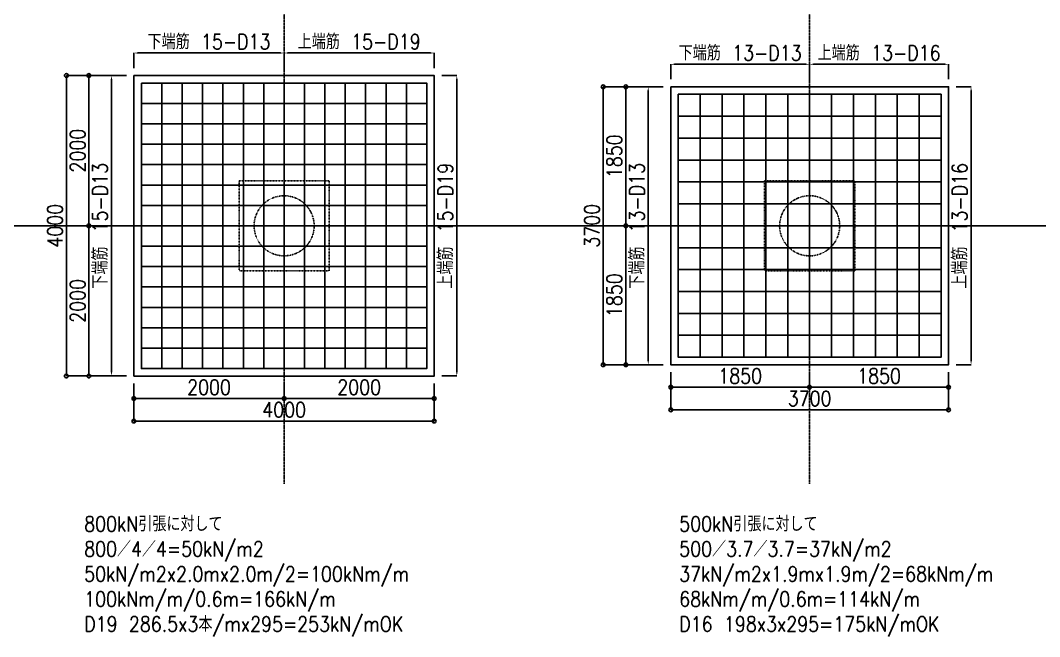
# Model space of a CAD drawing. Extents: x -668440 to 1010955, y -1678500 to 210463.
# Drawn here: x -187784 to -119904, y -105730 to -64715 of the extents above; entities that cross this region are included whole.
import ezdxf

# ---------------------------------------------------------------- set-up
doc = ezdxf.new("R2010")
doc.units = 0
doc.header["$MEASUREMENT"] = 0
doc.linetypes.add('CENTER', pattern=[2, 1.25, -0.25, 0.25, -0.25])
doc.linetypes.add('DASHED1', pattern=[2.5, 1.25, -1.25])
doc.layers.get('0').update_dxf_attribs({"color": 3, "linetype": 'CONTINUOUS'})
doc.layers.get('Defpoints').update_dxf_attribs({"color": 251, "linetype": 'CONTINUOUS'})
for name, color, linetype in [('Bフーチング', 6, 'CONTINUOUS'), ('RC柱', 7, 'CONTINUOUS'), ('RC鉄筋', 4, 'CONTINUOUS'), ('RC鉄筋文字', 4, 'CONTINUOUS'), ('寸法', 3, 'CONTINUOUS'), ('通り芯', 3, 'CENTER')]:
    doc.layers.add(name, color=color, linetype=linetype)
doc.styles.add('DRACAD', font='txt', dxfattribs={"width": 0.85, "bigfont": 'extfont2'})
doc.dimstyles.new('MYDIM', dxfattribs={"dimtxt": 120, "dimasz": 20, "dimexe": 1.25, "dimexo": 50, "dimgap": 50, "dimtad": 1, "dimdec": 4, "dimdsep": 46, "dimtxsty": 'DRACAD', "dimblk": 'ORIGIN', "dimcen": 2.5, "dimadec": 0, "dimazin": 0, "dimtfac": 1, "dimtdec": 4, "dimtmove": 0, "dimatfit": 3, "dimfxl": 1, "dimtolj": 1, "dimtzin": 0, "dimarcsym": 0})

# ---------------------------------------------------------------- blocks, each defined once
blk = doc.blocks.new('*D9907')
at = {"layer": 'Defpoints', "color": 0}
for p in [(-125063, -44262), (-127063, -44562), (-125063, -44562)]:
    blk.add_point(p, dxfattribs=at)
at = {"layer": 'RC鉄筋文字', "color": 0, "lineweight": -2}
for p, q in [((-127063, -44462), (-127063, -44262)), ((-127013, -44262), (-125113, -44262)), ((-125063, -44462), (-125063, -44262))]:
    blk.add_line(p, q, dxfattribs=at)
at = {"layer": 'RC鉄筋文字', "color": 0}
for points in [[(-127013, -44254), (-127013, -44271), (-127063, -44262)], [(-125113, -44271), (-125113, -44254), (-125063, -44262)]]:
    blk.add_solid(points, dxfattribs=at)
at = {"layer": 'RC鉄筋文字', "color": 0, "insert": (-126063, -44112), "char_height": 200, "attachment_point": 5, "style": 'DRACAD'}
blk.add_mtext('\\A1;\\A1;下端筋 15-D13', dxfattribs=at)
blk = doc.blocks.new('*D9908')
at = {"layer": 'Defpoints', "color": 0}
for p in [(-127363, -44562), (-127063, -44562), (-127063, -48562)]:
    blk.add_point(p, dxfattribs=at)
at = {"layer": 'RC鉄筋文字', "color": 0, "lineweight": -2}
for p, q in [((-127163, -44562), (-127363, -44562)), ((-127363, -48512), (-127363, -44612)), ((-127163, -48562), (-127363, -48562))]:
    blk.add_line(p, q, dxfattribs=at)
at = {"layer": 'RC鉄筋文字', "color": 0}
for points in [[(-127354, -44612), (-127371, -44612), (-127363, -44562)], [(-127371, -48512), (-127354, -48512), (-127363, -48562)]]:
    blk.add_solid(points, dxfattribs=at)
at = {"layer": 'RC鉄筋文字', "color": 0, "insert": (-127513, -46562), "char_height": 200, "attachment_point": 5, "rotation": 90, "style": 'DRACAD'}
blk.add_mtext('\\A1;\\A1;下端筋\u300015-D13', dxfattribs=at)
blk = doc.blocks.new('_ORIGIN')
at = {"color": 0, "linetype": 'ByBlock', "lineweight": -2}
blk.add_line((0, 0), (-1, 0), dxfattribs=at)
blk.add_circle((0, 0), 0.5, dxfattribs=at)
blk = doc.blocks.new('*D9909')
at = {"layer": 'Defpoints', "color": 0}
for p in [(-127963, -44562), (-127063, -44562), (-127063, -48562)]:
    blk.add_point(p, dxfattribs=at)
at = {"layer": '寸法', "color": 0, "lineweight": -2}
for p, q in [((-127163, -44562), (-127963, -44562)), ((-127963, -48512), (-127963, -44612)), ((-127163, -48562), (-127963, -48562))]:
    blk.add_line(p, q, dxfattribs=at)
at = {"layer": '寸法', "color": 0, "linetype": 'ByBlock', "lineweight": -2, "xscale": 50, "yscale": 50, "zscale": 50}
for p, rotation in [((-127963, -44562), 90), ((-127963, -48562), 270)]:
    blk.add_blockref('_ORIGIN', p, dxfattribs=dict(at, rotation=rotation))
at = {"layer": '寸法', "color": 0, "insert": (-128113, -46562), "char_height": 200, "attachment_point": 5, "rotation": 90, "style": 'DRACAD'}
blk.add_mtext('\\A1;4000', dxfattribs=at)
blk = doc.blocks.new('*D9910')
at = {"layer": 'Defpoints', "color": 0}
for p in [(-127663, -44562), (-127063, -44562), (-127063, -46562)]:
    blk.add_point(p, dxfattribs=at)
at = {"layer": '寸法', "color": 0, "lineweight": -2}
for p, q in [((-127163, -44562), (-127663, -44562)), ((-127663, -46512), (-127663, -44612)), ((-127163, -46562), (-127663, -46562))]:
    blk.add_line(p, q, dxfattribs=at)
at = {"layer": '寸法', "color": 0, "linetype": 'ByBlock', "lineweight": -2, "xscale": 50, "yscale": 50, "zscale": 50}
for p, rotation in [((-127663, -44562), 90), ((-127663, -46562), 270)]:
    blk.add_blockref('_ORIGIN', p, dxfattribs=dict(at, rotation=rotation))
at = {"layer": '寸法', "color": 0, "insert": (-127813, -45562), "char_height": 200, "attachment_point": 5, "rotation": 90, "style": 'DRACAD'}
blk.add_mtext('\\A1;2000', dxfattribs=at)
blk = doc.blocks.new('*D9911')
at = {"layer": 'Defpoints', "color": 0}
for p in [(-127663, -46562), (-127063, -46562), (-127063, -48562)]:
    blk.add_point(p, dxfattribs=at)
at = {"layer": '寸法', "color": 0, "lineweight": -2}
for p, q in [((-127163, -46562), (-127663, -46562)), ((-127663, -48512), (-127663, -46612)), ((-127163, -48562), (-127663, -48562))]:
    blk.add_line(p, q, dxfattribs=at)
at = {"layer": '寸法', "color": 0, "linetype": 'ByBlock', "lineweight": -2, "xscale": 50, "yscale": 50, "zscale": 50}
for p, rotation in [((-127663, -46562), 90), ((-127663, -48562), 270)]:
    blk.add_blockref('_ORIGIN', p, dxfattribs=dict(at, rotation=rotation))
at = {"layer": '寸法', "color": 0, "insert": (-127813, -47562), "char_height": 200, "attachment_point": 5, "rotation": 90, "style": 'DRACAD'}
blk.add_mtext('\\A1;2000', dxfattribs=at)
blk = doc.blocks.new('*D9912')
at = {"layer": 'Defpoints', "color": 0}
for p in [(-123063, -44262), (-125063, -44562), (-123063, -44562)]:
    blk.add_point(p, dxfattribs=at)
at = {"layer": 'RC鉄筋文字', "color": 0, "lineweight": -2}
for p, q in [((-125063, -44462), (-125063, -44262)), ((-125013, -44262), (-123113, -44262)), ((-123063, -44462), (-123063, -44262))]:
    blk.add_line(p, q, dxfattribs=at)
at = {"layer": 'RC鉄筋文字', "color": 0}
for points in [[(-125013, -44254), (-125013, -44271), (-125063, -44262)], [(-123113, -44271), (-123113, -44254), (-123063, -44262)]]:
    blk.add_solid(points, dxfattribs=at)
at = {"layer": 'RC鉄筋文字', "color": 0, "insert": (-124063, -44112), "char_height": 200, "attachment_point": 5, "style": 'DRACAD'}
blk.add_mtext('\\A1;\\A1;上端筋 15-D19', dxfattribs=at)
blk = doc.blocks.new('*D9913')
at = {"layer": 'Defpoints', "color": 0}
for p in [(-127063, -48562), (-123063, -48562), (-127063, -49162)]:
    blk.add_point(p, dxfattribs=at)
at = {"layer": '寸法', "color": 0, "lineweight": -2}
for p, q in [((-127063, -48662), (-127063, -49162)), ((-123063, -48662), (-123063, -49162)), ((-123113, -49162), (-127013, -49162))]:
    blk.add_line(p, q, dxfattribs=at)
at = {"layer": '寸法', "color": 0, "linetype": 'ByBlock', "lineweight": -2, "xscale": 50, "yscale": 50, "zscale": 50, "rotation": 180}
blk.add_blockref('_ORIGIN', (-127063, -49162), dxfattribs=at)
at = {"layer": '寸法', "color": 0, "linetype": 'ByBlock', "lineweight": -2, "xscale": 50, "yscale": 50, "zscale": 50}
blk.add_blockref('_ORIGIN', (-123063, -49162), dxfattribs=at)
at = {"layer": '寸法', "color": 0, "insert": (-125063, -49012), "char_height": 200, "attachment_point": 5, "style": 'DRACAD'}
blk.add_mtext('\\A1;4000', dxfattribs=at)
blk = doc.blocks.new('*D9914')
at = {"layer": 'Defpoints', "color": 0}
for p in [(-125063, -48562), (-123063, -48562), (-125063, -48862)]:
    blk.add_point(p, dxfattribs=at)
at = {"layer": '寸法', "color": 0, "lineweight": -2}
for p, q in [((-125063, -48662), (-125063, -48862)), ((-123063, -48662), (-123063, -48862)), ((-123113, -48862), (-125013, -48862))]:
    blk.add_line(p, q, dxfattribs=at)
at = {"layer": '寸法', "color": 0, "linetype": 'ByBlock', "lineweight": -2, "xscale": 50, "yscale": 50, "zscale": 50, "rotation": 180}
blk.add_blockref('_ORIGIN', (-125063, -48862), dxfattribs=at)
at = {"layer": '寸法', "color": 0, "linetype": 'ByBlock', "lineweight": -2, "xscale": 50, "yscale": 50, "zscale": 50}
blk.add_blockref('_ORIGIN', (-123063, -48862), dxfattribs=at)
at = {"layer": '寸法', "color": 0, "insert": (-124063, -48712), "char_height": 200, "attachment_point": 5, "style": 'DRACAD'}
blk.add_mtext('\\A1;2000', dxfattribs=at)
blk = doc.blocks.new('*D9915')
at = {"layer": 'Defpoints', "color": 0}
for p in [(-127063, -48562), (-125063, -48562), (-127063, -48862)]:
    blk.add_point(p, dxfattribs=at)
at = {"layer": '寸法', "color": 0, "lineweight": -2}
for p, q in [((-127063, -48662), (-127063, -48862)), ((-125063, -48662), (-125063, -48862)), ((-125113, -48862), (-127013, -48862))]:
    blk.add_line(p, q, dxfattribs=at)
at = {"layer": '寸法', "color": 0, "linetype": 'ByBlock', "lineweight": -2, "xscale": 50, "yscale": 50, "zscale": 50, "rotation": 180}
blk.add_blockref('_ORIGIN', (-127063, -48862), dxfattribs=at)
at = {"layer": '寸法', "color": 0, "linetype": 'ByBlock', "lineweight": -2, "xscale": 50, "yscale": 50, "zscale": 50}
blk.add_blockref('_ORIGIN', (-125063, -48862), dxfattribs=at)
at = {"layer": '寸法', "color": 0, "insert": (-126063, -48712), "char_height": 200, "attachment_point": 5, "style": 'DRACAD'}
blk.add_mtext('\\A1;2000', dxfattribs=at)
blk = doc.blocks.new('*D9916')
at = {"layer": 'Defpoints', "color": 0}
for p in [(-123063, -44562), (-122763, -44562), (-123063, -48562)]:
    blk.add_point(p, dxfattribs=at)
at = {"layer": 'RC鉄筋文字', "color": 0, "lineweight": -2}
for p, q in [((-122963, -44562), (-122763, -44562)), ((-122763, -48512), (-122763, -44612)), ((-122963, -48562), (-122763, -48562))]:
    blk.add_line(p, q, dxfattribs=at)
at = {"layer": 'RC鉄筋文字', "color": 0}
for points in [[(-122754, -44612), (-122771, -44612), (-122763, -44562)], [(-122771, -48512), (-122754, -48512), (-122763, -48562)]]:
    blk.add_solid(points, dxfattribs=at)
at = {"layer": 'RC鉄筋文字', "color": 0, "insert": (-122913, -46562), "char_height": 200, "attachment_point": 5, "rotation": 90, "style": 'DRACAD'}
blk.add_mtext('\\A1;\\A1;上端筋\u300015-D19', dxfattribs=at)
blk = doc.blocks.new('*D9917')
at = {"layer": 'Defpoints', "color": 0}
for p in [(-118063, -44412), (-119913, -44712), (-118063, -44712)]:
    blk.add_point(p, dxfattribs=at)
at = {"layer": 'RC鉄筋文字', "color": 0, "lineweight": -2}
for p, q in [((-119913, -44612), (-119913, -44412)), ((-119863, -44412), (-118113, -44412)), ((-118063, -44612), (-118063, -44412))]:
    blk.add_line(p, q, dxfattribs=at)
at = {"layer": 'RC鉄筋文字', "color": 0}
for points in [[(-119863, -44404), (-119863, -44421), (-119913, -44412)], [(-118113, -44421), (-118113, -44404), (-118063, -44412)]]:
    blk.add_solid(points, dxfattribs=at)
at = {"layer": 'RC鉄筋文字', "color": 0, "insert": (-118988, -44262), "char_height": 200, "attachment_point": 5, "style": 'DRACAD'}
blk.add_mtext('\\A1;\\A1;下端筋 13-D13', dxfattribs=at)
blk = doc.blocks.new('*D9918')
at = {"layer": 'Defpoints', "color": 0}
for p in [(-120213, -44712), (-119913, -44712), (-119913, -48412)]:
    blk.add_point(p, dxfattribs=at)
at = {"layer": 'RC鉄筋文字', "color": 0, "lineweight": -2}
for p, q in [((-120013, -44712), (-120213, -44712)), ((-120213, -48362), (-120213, -44762)), ((-120013, -48412), (-120213, -48412))]:
    blk.add_line(p, q, dxfattribs=at)
at = {"layer": 'RC鉄筋文字', "color": 0}
for points in [[(-120204, -44762), (-120221, -44762), (-120213, -44712)], [(-120221, -48362), (-120204, -48362), (-120213, -48412)]]:
    blk.add_solid(points, dxfattribs=at)
at = {"layer": 'RC鉄筋文字', "color": 0, "insert": (-120363, -46562), "char_height": 200, "attachment_point": 5, "rotation": 90, "style": 'DRACAD'}
blk.add_mtext('\\A1;\\A1;下端筋\u300013-D13', dxfattribs=at)
blk = doc.blocks.new('*D9919')
at = {"layer": 'Defpoints', "color": 0}
for p in [(-120813, -44712), (-119913, -44712), (-119913, -48412)]:
    blk.add_point(p, dxfattribs=at)
at = {"layer": '寸法', "color": 0, "lineweight": -2}
for p, q in [((-120013, -44712), (-120813, -44712)), ((-120813, -48362), (-120813, -44762)), ((-120013, -48412), (-120813, -48412))]:
    blk.add_line(p, q, dxfattribs=at)
at = {"layer": '寸法', "color": 0, "linetype": 'ByBlock', "lineweight": -2, "xscale": 50, "yscale": 50, "zscale": 50}
for p, rotation in [((-120813, -44712), 90), ((-120813, -48412), 270)]:
    blk.add_blockref('_ORIGIN', p, dxfattribs=dict(at, rotation=rotation))
at = {"layer": '寸法', "color": 0, "insert": (-120963, -46562), "char_height": 200, "attachment_point": 5, "rotation": 90, "style": 'DRACAD'}
blk.add_mtext('\\A1;3700', dxfattribs=at)
blk = doc.blocks.new('*D9920')
at = {"layer": 'Defpoints', "color": 0}
for p in [(-120513, -44712), (-119913, -44712), (-119913, -46562)]:
    blk.add_point(p, dxfattribs=at)
at = {"layer": '寸法', "color": 0, "lineweight": -2}
for p, q in [((-120013, -44712), (-120513, -44712)), ((-120513, -46512), (-120513, -44762)), ((-120013, -46562), (-120513, -46562))]:
    blk.add_line(p, q, dxfattribs=at)
at = {"layer": '寸法', "color": 0, "linetype": 'ByBlock', "lineweight": -2, "xscale": 50, "yscale": 50, "zscale": 50}
for p, rotation in [((-120513, -44712), 90), ((-120513, -46562), 270)]:
    blk.add_blockref('_ORIGIN', p, dxfattribs=dict(at, rotation=rotation))
at = {"layer": '寸法', "color": 0, "insert": (-120663, -45637), "char_height": 200, "attachment_point": 5, "rotation": 90, "style": 'DRACAD'}
blk.add_mtext('\\A1;1850', dxfattribs=at)
blk = doc.blocks.new('*D9921')
at = {"layer": 'Defpoints', "color": 0}
for p in [(-120513, -46562), (-119913, -46562), (-119913, -48412)]:
    blk.add_point(p, dxfattribs=at)
at = {"layer": '寸法', "color": 0, "lineweight": -2}
for p, q in [((-120013, -46562), (-120513, -46562)), ((-120513, -48362), (-120513, -46612)), ((-120013, -48412), (-120513, -48412))]:
    blk.add_line(p, q, dxfattribs=at)
at = {"layer": '寸法', "color": 0, "linetype": 'ByBlock', "lineweight": -2, "xscale": 50, "yscale": 50, "zscale": 50}
for p, rotation in [((-120513, -46562), 90), ((-120513, -48412), 270)]:
    blk.add_blockref('_ORIGIN', p, dxfattribs=dict(at, rotation=rotation))
at = {"layer": '寸法', "color": 0, "insert": (-120663, -47487), "char_height": 200, "attachment_point": 5, "rotation": 90, "style": 'DRACAD'}
blk.add_mtext('\\A1;1850', dxfattribs=at)
blk = doc.blocks.new('*D9922')
at = {"layer": 'Defpoints', "color": 0}
for p in [(-116213, -44412), (-118063, -44712), (-116213, -44712)]:
    blk.add_point(p, dxfattribs=at)
at = {"layer": 'RC鉄筋文字', "color": 0, "lineweight": -2}
for p, q in [((-118063, -44612), (-118063, -44412)), ((-118013, -44412), (-116263, -44412)), ((-116213, -44612), (-116213, -44412))]:
    blk.add_line(p, q, dxfattribs=at)
at = {"layer": 'RC鉄筋文字', "color": 0}
for points in [[(-118013, -44404), (-118013, -44421), (-118063, -44412)], [(-116263, -44421), (-116263, -44404), (-116213, -44412)]]:
    blk.add_solid(points, dxfattribs=at)
at = {"layer": 'RC鉄筋文字', "color": 0, "insert": (-117138, -44262), "char_height": 200, "attachment_point": 5, "style": 'DRACAD'}
blk.add_mtext('\\A1;\\A1;上端筋 13-D16', dxfattribs=at)
blk = doc.blocks.new('*D9923')
at = {"layer": 'Defpoints', "color": 0}
for p in [(-119913, -48412), (-116213, -48412), (-119913, -49012)]:
    blk.add_point(p, dxfattribs=at)
at = {"layer": '寸法', "color": 0, "lineweight": -2}
for p, q in [((-119913, -48512), (-119913, -49012)), ((-116213, -48512), (-116213, -49012)), ((-116263, -49012), (-119863, -49012))]:
    blk.add_line(p, q, dxfattribs=at)
at = {"layer": '寸法', "color": 0, "linetype": 'ByBlock', "lineweight": -2, "xscale": 50, "yscale": 50, "zscale": 50, "rotation": 180}
blk.add_blockref('_ORIGIN', (-119913, -49012), dxfattribs=at)
at = {"layer": '寸法', "color": 0, "linetype": 'ByBlock', "lineweight": -2, "xscale": 50, "yscale": 50, "zscale": 50}
blk.add_blockref('_ORIGIN', (-116213, -49012), dxfattribs=at)
at = {"layer": '寸法', "color": 0, "insert": (-118063, -48862), "char_height": 200, "attachment_point": 5, "style": 'DRACAD'}
blk.add_mtext('\\A1;3700', dxfattribs=at)
blk = doc.blocks.new('*D9924')
at = {"layer": 'Defpoints', "color": 0}
for p in [(-118063, -48412), (-116213, -48412), (-118063, -48712)]:
    blk.add_point(p, dxfattribs=at)
at = {"layer": '寸法', "color": 0, "lineweight": -2}
for p, q in [((-118063, -48512), (-118063, -48712)), ((-116213, -48512), (-116213, -48712)), ((-116263, -48712), (-118013, -48712))]:
    blk.add_line(p, q, dxfattribs=at)
at = {"layer": '寸法', "color": 0, "linetype": 'ByBlock', "lineweight": -2, "xscale": 50, "yscale": 50, "zscale": 50, "rotation": 180}
blk.add_blockref('_ORIGIN', (-118063, -48712), dxfattribs=at)
at = {"layer": '寸法', "color": 0, "linetype": 'ByBlock', "lineweight": -2, "xscale": 50, "yscale": 50, "zscale": 50}
blk.add_blockref('_ORIGIN', (-116213, -48712), dxfattribs=at)
at = {"layer": '寸法', "color": 0, "insert": (-117138, -48562), "char_height": 200, "attachment_point": 5, "style": 'DRACAD'}
blk.add_mtext('\\A1;1850', dxfattribs=at)
blk = doc.blocks.new('*D9925')
at = {"layer": 'Defpoints', "color": 0}
for p in [(-119913, -48412), (-118063, -48412), (-119913, -48712)]:
    blk.add_point(p, dxfattribs=at)
at = {"layer": '寸法', "color": 0, "lineweight": -2}
for p, q in [((-119913, -48512), (-119913, -48712)), ((-118063, -48512), (-118063, -48712)), ((-118113, -48712), (-119863, -48712))]:
    blk.add_line(p, q, dxfattribs=at)
at = {"layer": '寸法', "color": 0, "linetype": 'ByBlock', "lineweight": -2, "xscale": 50, "yscale": 50, "zscale": 50, "rotation": 180}
blk.add_blockref('_ORIGIN', (-119913, -48712), dxfattribs=at)
at = {"layer": '寸法', "color": 0, "linetype": 'ByBlock', "lineweight": -2, "xscale": 50, "yscale": 50, "zscale": 50}
blk.add_blockref('_ORIGIN', (-118063, -48712), dxfattribs=at)
at = {"layer": '寸法', "color": 0, "insert": (-118988, -48562), "char_height": 200, "attachment_point": 5, "style": 'DRACAD'}
blk.add_mtext('\\A1;1850', dxfattribs=at)
blk = doc.blocks.new('*D9926')
at = {"layer": 'Defpoints', "color": 0}
for p in [(-116213, -44712), (-115913, -44712), (-116213, -48412)]:
    blk.add_point(p, dxfattribs=at)
at = {"layer": 'RC鉄筋文字', "color": 0, "lineweight": -2}
for p, q in [((-116113, -44712), (-115913, -44712)), ((-115913, -48362), (-115913, -44762)), ((-116113, -48412), (-115913, -48412))]:
    blk.add_line(p, q, dxfattribs=at)
at = {"layer": 'RC鉄筋文字', "color": 0}
for points in [[(-115904, -44762), (-115921, -44762), (-115913, -44712)], [(-115921, -48362), (-115904, -48362), (-115913, -48412)]]:
    blk.add_solid(points, dxfattribs=at)
at = {"layer": 'RC鉄筋文字', "color": 0, "insert": (-116063, -46562), "char_height": 200, "attachment_point": 5, "rotation": 90, "style": 'DRACAD'}
blk.add_mtext('\\A1;\\A1;上端筋\u300013-D16', dxfattribs=at)
blk = doc.blocks.new('基礎配筋図')
at = {"layer": 'Bフーチング'}
for points in [[(-127062.65046, -44562.28447), (-123062.65046, -44562.28447), (-123062.65046, -48562.28447), (-127062.65046, -48562.28447)], [(-119912.65046, -44712.28447), (-116212.65046, -44712.28447), (-116212.65046, -48412.28447), (-119912.65046, -48412.28447)]]:
    blk.add_lwpolyline(points, close=True, dxfattribs=at)
at = {"layer": 'Defpoints'}
blk.add_line((-138883.64033, -46562.28447), (-100562.65046, -46562.28447), dxfattribs=at)
at = {"layer": 'Defpoints', "linetype": 'DASHED1'}
for centre in [(-125062.65046, -46562.28447), (-118062.65046, -46562.28447)]:
    blk.add_circle(centre, 400, dxfattribs=at)
at = {"layer": 'RC柱', "linetype": 'DASHED1'}
for points in [[(-125662.65046, -45962.28447), (-124462.65046, -45962.28447), (-124462.65046, -47162.28447), (-125662.65046, -47162.28447)], [(-118662.65046, -45962.28447), (-117462.65046, -45962.28447), (-117462.65046, -47162.28447), (-118662.65046, -47162.28447)]]:
    blk.add_lwpolyline(points, close=True, dxfattribs=at)
at = {"layer": 'RC鉄筋'}
for p, q in [((-126691.22188, -48462.28447), (-126691.22188, -44662.28447)), ((-126419.79331, -48462.28447), (-126419.79331, -44662.28447)), ((-126148.36474, -48462.28447), (-126148.36474, -44662.28447)), ((-125876.93617, -48462.28447), (-125876.93617, -44662.28447)), ((-125605.5076, -48462.28447), (-125605.5076, -44662.28447)), ((-125334.07903, -48462.28447), (-125334.07903, -44662.28447)), ((-125062.65046, -48462.28447), (-125062.65046, -44662.28447)), ((-124791.22188, -48462.28447), (-124791.22188, -44662.28447)), ((-124519.79331, -48462.28447), (-124519.79331, -44662.28447)), ((-124248.36474, -48462.28447), (-124248.36474, -44662.28447)), ((-123976.93617, -48462.28447), (-123976.93617, -44662.28447)), ((-123705.5076, -48462.28447), (-123705.5076, -44662.28447)), ((-123434.07903, -48462.28447), (-123434.07903, -44662.28447)), ((-126962.65046, -44933.71304), (-125062.65046, -44933.71304)), ((-125062.65046, -44933.71304), (-123162.65046, -44933.71304)), ((-119520.98379, -48312.28447), (-119520.98379, -44812.28447)), ((-119229.31712, -48312.28447), (-119229.31712, -44812.28447)), ((-118937.65046, -48312.28447), (-118937.65046, -44812.28447)), ((-118645.98379, -48312.28447), (-118645.98379, -44812.28447)), ((-118354.31712, -48312.28447), (-118354.31712, -44812.28447)), ((-118062.65046, -48312.28447), (-118062.65046, -44812.28447)), ((-117770.98379, -48312.28447), (-117770.98379, -44812.28447)), ((-117479.31712, -48312.28447), (-117479.31712, -44812.28447)), ((-117187.65046, -48312.28447), (-117187.65046, -44812.28447)), ((-116895.98379, -48312.28447), (-116895.98379, -44812.28447)), ((-116604.31712, -48312.28447), (-116604.31712, -44812.28447)), ((-126962.65046, -45205.14161), (-125062.65046, -45205.14161)), ((-125062.65046, -45205.14161), (-123162.65046, -45205.14161)), ((-119812.65046, -45103.95114), (-118062.65046, -45103.95114)), ((-118062.65046, -45103.95114), (-116312.65046, -45103.95114)), ((-126962.65046, -45476.57018), (-125062.65046, -45476.57018)), ((-125062.65046, -45476.57018), (-123162.65046, -45476.57018)), ((-119812.65046, -45395.6178), (-118062.65046, -45395.6178)), ((-118062.65046, -45395.6178), (-116312.65046, -45395.6178)), ((-126962.65046, -45747.99876), (-125062.65046, -45747.99876)), ((-125062.65046, -45747.99876), (-123162.65046, -45747.99876)), ((-119812.65046, -45687.28447), (-118062.65046, -45687.28447)), ((-118062.65046, -45687.28447), (-116312.65046, -45687.28447)), ((-126962.65046, -46019.42733), (-125062.65046, -46019.42733)), ((-125062.65046, -46019.42733), (-123162.65046, -46019.42733)), ((-119812.65046, -45978.95114), (-118062.65046, -45978.95114)), ((-118062.65046, -45978.95114), (-116312.65046, -45978.95114)), ((-126962.65046, -46290.8559), (-125062.65046, -46290.8559)), ((-125062.65046, -46290.8559), (-123162.65046, -46290.8559)), ((-119812.65046, -46270.6178), (-118062.65046, -46270.6178)), ((-118062.65046, -46270.6178), (-116312.65046, -46270.6178)), ((-126962.65046, -46562.28447), (-125062.65046, -46562.28447)), ((-125062.65046, -46562.28447), (-123162.65046, -46562.28447)), ((-119812.65046, -46562.28447), (-118062.65046, -46562.28447)), ((-118062.65046, -46562.28447), (-116312.65046, -46562.28447)), ((-126962.65046, -46833.71304), (-125062.65046, -46833.71304)), ((-125062.65046, -46833.71304), (-123162.65046, -46833.71304)), ((-119812.65046, -46853.95114), (-118062.65046, -46853.95114)), ((-118062.65046, -46853.95114), (-116312.65046, -46853.95114)), ((-126962.65046, -47105.14161), (-125062.65046, -47105.14161)), ((-125062.65046, -47105.14161), (-123162.65046, -47105.14161)), ((-119812.65046, -47145.6178), (-118062.65046, -47145.6178)), ((-118062.65046, -47145.6178), (-116312.65046, -47145.6178)), ((-126962.65046, -47376.57018), (-125062.65046, -47376.57018)), ((-125062.65046, -47376.57018), (-123162.65046, -47376.57018)), ((-119812.65046, -47437.28447), (-118062.65046, -47437.28447)), ((-118062.65046, -47437.28447), (-116312.65046, -47437.28447)), ((-126962.65046, -47647.99876), (-125062.65046, -47647.99876)), ((-125062.65046, -47647.99876), (-123162.65046, -47647.99876)), ((-119812.65046, -47728.95114), (-118062.65046, -47728.95114)), ((-118062.65046, -47728.95114), (-116312.65046, -47728.95114)), ((-126962.65046, -47919.42733), (-125062.65046, -47919.42733)), ((-125062.65046, -47919.42733), (-123162.65046, -47919.42733)), ((-119812.65046, -48020.6178), (-118062.65046, -48020.6178)), ((-118062.65046, -48020.6178), (-116312.65046, -48020.6178)), ((-126962.65046, -48190.8559), (-125062.65046, -48190.8559)), ((-125062.65046, -48190.8559), (-123162.65046, -48190.8559))]:
    blk.add_line(p, q, dxfattribs=at)
for points in [[(-126962.65046, -44662.28447), (-123162.65046, -44662.28447), (-123162.65046, -48462.28447), (-126962.65046, -48462.28447)], [(-119812.65046, -44812.28447), (-116312.65046, -44812.28447), (-116312.65046, -48312.28447), (-119812.65046, -48312.28447)]]:
    blk.add_lwpolyline(points, close=True, dxfattribs=at)
at = {"layer": '通り芯'}
for p, q in [((-125062.65046, -36996.08615), (-125062.65045, -49996.08615)), ((-118062.65046, -36996.08615), (-118062.65046, -49996.08615))]:
    blk.add_line(p, q, dxfattribs=at)
at = {"layer": 'Defpoints', "char_height": 200, "attachment_point": 1, "style": 'DRACAD'}
for s, insert in [('800kN引張に対して\\P800／4／4=50kN/m2\\P50kN/m2x2.0mx2.0m/2=100kNm/m\\P100kNm/m/0.6m=166kN/m\\PD19 286.5x3本/mx295=253kN/mOK', (-127726.10454, -50430.91724)), ('500kN引張に対して\\P500／3.7／3.7=37kN/m2\\P37kN/m2x1.9mx1.9m/2=68kNm/m\\P68kNm/m/0.6m=114kN/m\\PD16 198x3x295=175kN/mOK', (-119800.14064, -50430.91724))]:
    blk.add_mtext(s, dxfattribs=dict(at, insert=insert))
at = {"layer": 'RC鉄筋文字'}
for base, p1, p2, text, picture, middle in [((-125062.65046, -44262.28447), (-127062.65046, -44562.28447, 12), (-125062.65046, -44562.28447, 12), '\\A1;下端筋 15-D13', '*D9907', (-126062.65046, -44112.28447)), ((-123062.65046, -44262.28447), (-125062.65046, -44562.28447, 12), (-123062.65046, -44562.28447, 12), '\\A1;上端筋 15-D19', '*D9912', (-124062.65046, -44112.28447)), ((-118062.65046, -44412.28447), (-119912.65046, -44712.28447, 12), (-118062.65046, -44712.28447, 12), '\\A1;下端筋 13-D13', '*D9917', (-118987.65046, -44262.28447)), ((-116212.65046, -44412.28447), (-118062.65046, -44712.28447, 12), (-116212.65046, -44712.28447, 12), '\\A1;上端筋 13-D16', '*D9922', (-117137.65046, -44262.28447))]:
    dim = blk.add_linear_dim(base=base, p1=p1, p2=p2, text=text, dimstyle='MYDIM', override={"dimtxt": 200, "dimasz": 50, "dimexe": 0, "dimexo": 100, "dimgap": 50, "dimtad": 1, "dimjust": 0, "dimtxsty": 'DRACAD', "dimsah": 1, "dimtmove": 0, "dimtfill": 0, "dimtfillclr": 0}, dxfattribs=at)
    dim.commit()
    dim.dimension.update_dxf_attribs({"geometry": picture, "text_midpoint": middle})
for base, p1, p2, text, picture, middle in [((-127362.65046, -44562.28447), (-127062.65046, -48562.28447, 12), (-127062.65046, -44562.28447, 12), '\\A1;下端筋\u300015-D13', '*D9908', (-127512.65046, -46562.28447)), ((-122762.65046, -44562.28447), (-123062.65046, -48562.28447, 12), (-123062.65046, -44562.28447, 12), '\\A1;上端筋\u300015-D19', '*D9916', (-122912.65046, -46562.28447)), ((-120212.65046, -44712.28447), (-119912.65046, -48412.28447, 12), (-119912.65046, -44712.28447, 12), '\\A1;下端筋\u300013-D13', '*D9918', (-120362.65046, -46562.28447)), ((-115912.65046, -44712.28447), (-116212.65046, -48412.28447, 12), (-116212.65046, -44712.28447, 12), '\\A1;上端筋\u300013-D16', '*D9926', (-116062.65046, -46562.28447))]:
    dim = blk.add_linear_dim(base=base, p1=p1, p2=p2, angle=90, text=text, dimstyle='MYDIM', override={"dimtxt": 200, "dimasz": 50, "dimexe": 0, "dimexo": 100, "dimgap": 50, "dimtad": 1, "dimjust": 0, "dimtxsty": 'DRACAD', "dimsah": 1, "dimtmove": 0, "dimtfill": 0, "dimtfillclr": 0}, dxfattribs=at)
    dim.commit()
    dim.dimension.update_dxf_attribs({"geometry": picture, "text_midpoint": middle})
at = {"layer": '寸法'}
for base, p1, p2, angle, picture, middle in [((-127962.65046, -44562.28447), (-127062.65046, -48562.28447, 12), (-127062.65046, -44562.28447, 12), 90, '*D9909', (-128112.65046, -46562.28447)), ((-127662.65046, -44562.28447), (-127062.65046, -46562.28447, 12), (-127062.65046, -44562.28447, 12), 90, '*D9910', (-127812.65046, -45562.28447)), ((-120812.65046, -44712.28447), (-119912.65046, -48412.28447, 12), (-119912.65046, -44712.28447, 12), 90, '*D9919', (-120962.65046, -46562.28447)), ((-120512.65046, -44712.28447), (-119912.65046, -46562.28447, 12), (-119912.65046, -44712.28447, 12), 90, '*D9920', (-120662.65046, -45637.28447)), ((-127662.65046, -46562.28447), (-127062.65046, -48562.28447, 12), (-127062.65046, -46562.28447, 12), 90, '*D9911', (-127812.65046, -47562.28447)), ((-120512.65046, -46562.28447), (-119912.65046, -48412.28447, 12), (-119912.65046, -46562.28447, 12), 90, '*D9921', (-120662.65046, -47487.28447)), ((-119912.65046, -49012.28447), (-116212.65046, -48412.28447, 12), (-119912.65046, -48412.28447, 12), 180, '*D9923', (-118062.65046, -48862.28447)), ((-119912.65046, -48712.28447), (-118062.65046, -48412.28447, 12), (-119912.65046, -48412.28447, 12), 180, '*D9925', (-118987.65046, -48562.28447)), ((-118062.65046, -48712.28447), (-116212.65046, -48412.28447, 12), (-118062.65046, -48412.28447, 12), 180, '*D9924', (-117137.65046, -48562.28447)), ((-127062.65046, -49162.28447), (-123062.65046, -48562.28447, 12), (-127062.65046, -48562.28447, 12), 180, '*D9913', (-125062.65046, -49012.28447)), ((-127062.65046, -48862.28447), (-125062.65046, -48562.28447, 12), (-127062.65046, -48562.28447, 12), 180, '*D9915', (-126062.65046, -48712.28447)), ((-125062.65046, -48862.28447), (-123062.65046, -48562.28447, 12), (-125062.65046, -48562.28447, 12), 180, '*D9914', (-124062.65046, -48712.28447))]:
    dim = blk.add_linear_dim(base=base, p1=p1, p2=p2, angle=angle, dimstyle='MYDIM', override={"dimtxt": 200, "dimasz": 50, "dimexe": 0, "dimexo": 100, "dimgap": 50, "dimtad": 1, "dimjust": 0, "dimtmove": 0}, dxfattribs=at)
    dim.commit()
    dim.dimension.update_dxf_attribs({"geometry": picture, "text_midpoint": middle})

msp = doc.modelspace()

# ---------------------------------------------------------------- block references
at = {"xscale": 5, "yscale": 5, "zscale": 5}
msp.add_blockref('基礎配筋図', (455094.50566, 154425.52164), dxfattribs=at)

doc.saveas('drawing.dxf')
